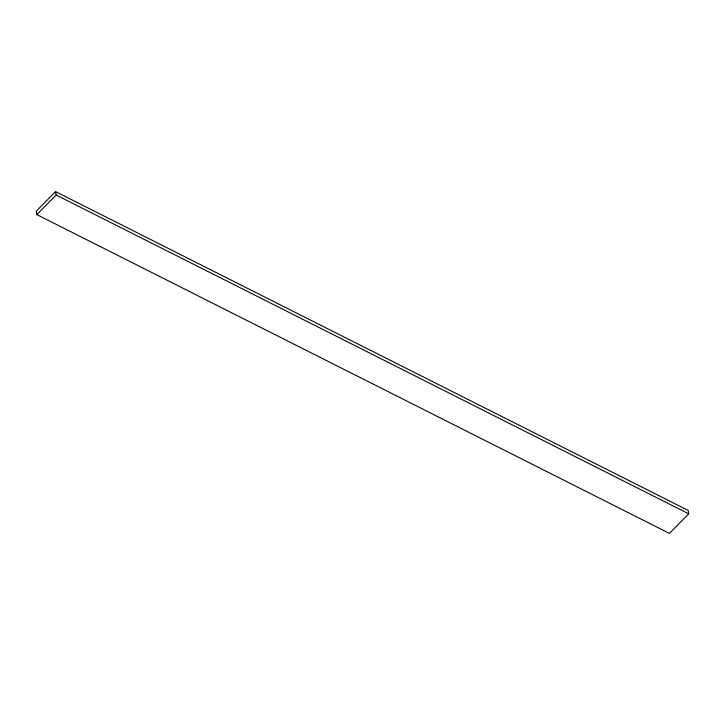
<?xml version="1.0" encoding="UTF-8"?>
<svg xmlns="http://www.w3.org/2000/svg" width="725" height="725" viewBox="0 0 725 725"><rect width="100%" height="100%" fill="white"/><g stroke="black" fill="none" stroke-linecap="round" stroke-linejoin="round"><path stroke-width="1.09" d="M55.58 191.608L36.25 211.174L36.812 214.582L669.42 533.392L688.75 513.826L688.188 510.418L55.58 191.608L56.133 195.016L688.75 513.826M36.812 214.582L56.133 195.016"/></g></svg>
